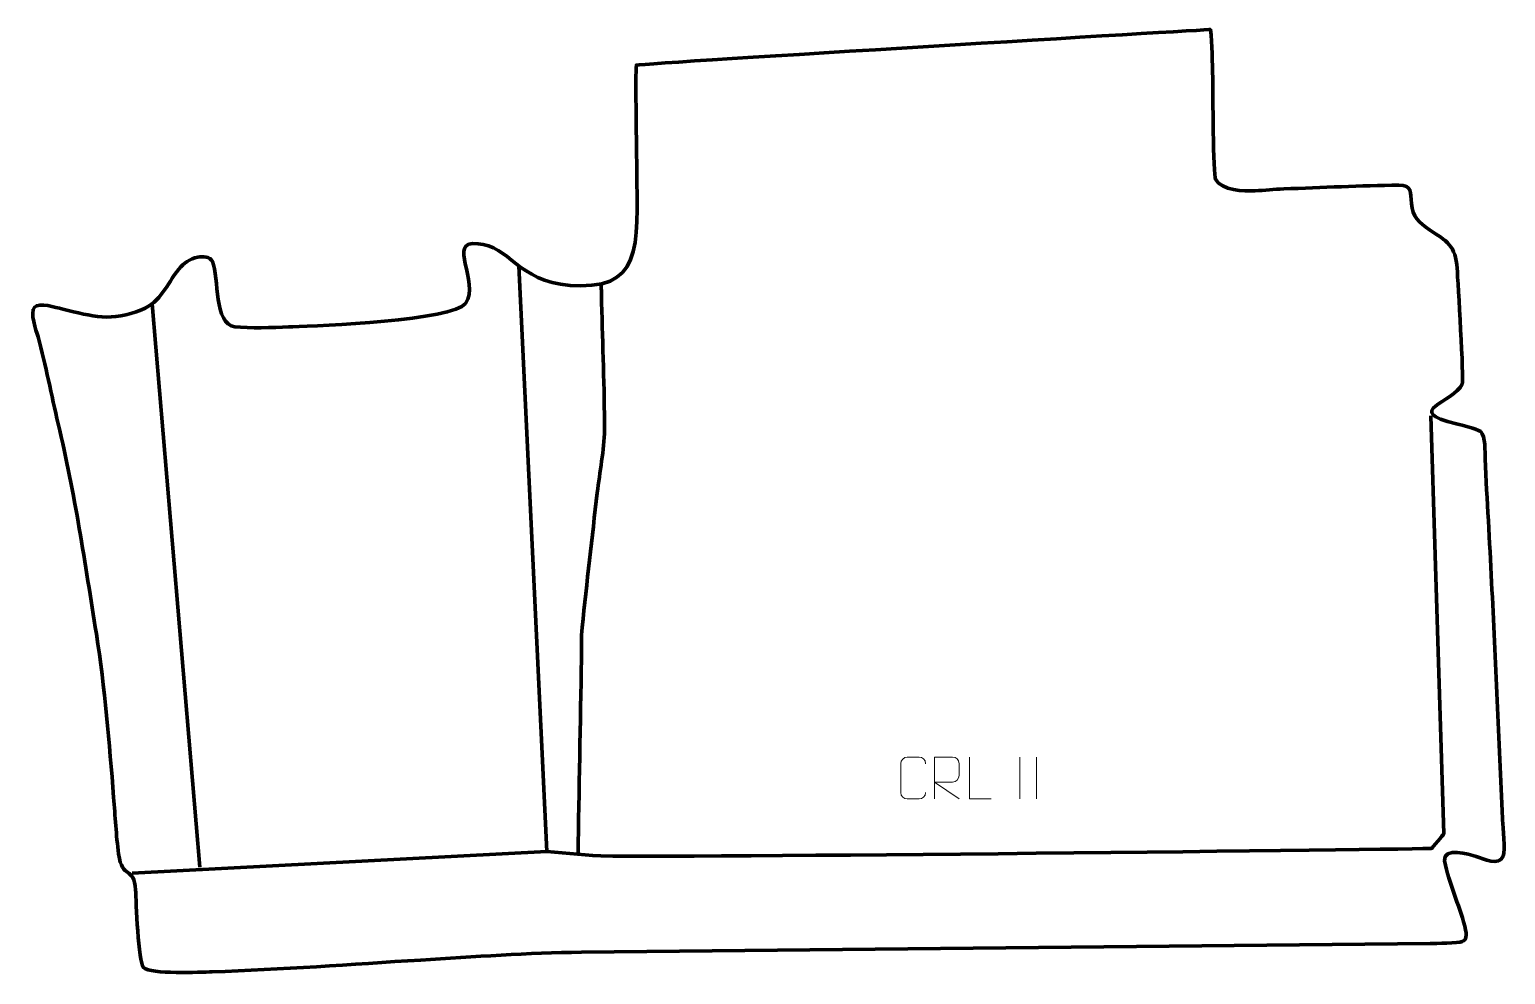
# Model space of a CAD drawing. Header units: millimetres. Extents: x -441 to 440, y -283 to 281.
import ezdxf

# ---------------------------------------------------------------- set-up
doc = ezdxf.new("R2010")
doc.units = ezdxf.units.MM
doc.header["$MEASUREMENT"] = 0
for name, color, linetype in [('layer 1', 7, 'Continuous'), ('layer 2', 7, 'Continuous'), ('layer 3', 7, 'Continuous')]:
    doc.layers.add(name, color=color, linetype=linetype)

msp = doc.modelspace()

# ---------------------------------------------------------------- linework, layer by layer
at = {"layer": 'layer 1', "color": 250, "lineweight": 9}
for points, knots in [([(93.8226, -173.9961), (93.6828, -176.3195), (92.0056, -177.7991), (89.8579, -177.8099), (89.8579, -177.8099), (87.526, -177.8095), (85.1941, -177.8095), (82.8626, -177.8099), (82.8626, -177.8099), (80.9376, -177.9153), (78.9655, -176.0308), (78.9767, -174.0135), (78.9767, -174.0135), (78.9771, -168.2434), (78.9771, -162.4737), (78.9767, -156.7044), (78.9767, -156.7044), (78.9809, -154.5663), (80.7276, -152.8471), (82.88, -152.8606), (82.88, -152.8606), (85.2057, -152.8606), (87.5318, -152.8606), (89.8579, -152.8606), (89.8579, -152.8606), (91.8045, -152.8251), (93.7959, -154.3166), (93.8226, -156.7542)], [0, 0, 0, 0, 0.125, 0.125, 0.125, 0.125, 0.25, 0.25, 0.25, 0.25, 0.375, 0.375, 0.375, 0.375, 0.5, 0.5, 0.5, 0.5, 0.625, 0.625, 0.625, 0.625, 0.75, 0.75, 0.75, 0.75, 1, 1, 1, 1]), ([(99.0676, -177.8138), (99.0676, -177.8138), (99.0676, -152.8603), (99.0676, -152.8603), (99.0676, -152.8603), (102.6624, -152.8603), (106.2579, -152.8603), (109.8531, -152.8603), (109.8531, -152.8603), (112.1784, -152.898), (113.7357, -154.388), (113.7316, -156.7544), (113.7316, -156.7544), (113.7312, -158.7899), (113.7312, -161.8493), (113.7316, -163.8853), (113.7316, -163.8853), (113.7251, -165.7608), (111.9128, -167.7026), (109.9033, -167.7217), (109.9033, -167.7217), (109.9033, -167.7217), (99.0676, -167.7217), (99.0676, -167.7217), (99.0676, -167.7217), (99.0676, -167.7217), (113.7223, -177.8138), (113.7223, -177.8138)], [0, 0, 0, 0, 0.125, 0.125, 0.125, 0.125, 0.25, 0.25, 0.25, 0.25, 0.375, 0.375, 0.375, 0.375, 0.5, 0.5, 0.5, 0.5, 0.625, 0.625, 0.625, 0.625, 0.75, 0.75, 0.75, 0.75, 1, 1, 1, 1]), ([(132.8742, -177.8139), (132.8742, -177.8139), (119.9251, -177.8139), (119.9251, -177.8139), (119.9251, -177.8139), (119.9251, -177.8139), (119.9251, -152.8603), (119.9251, -152.8603)], [0, 0, 0, 0, 0.33333333, 0.33333333, 0.33333333, 0.33333333, 1, 1, 1, 1])]:
    msp.add_open_spline(points, degree=3, knots=knots, dxfattribs=at)
for points in [[(149.9251, -152.85), (149.9251, -152.85), (149.9251, -177.8241), (149.9251, -177.8241)], [(159.9251, -152.85), (159.9251, -152.85), (159.9251, -177.8241), (159.9251, -177.8241)]]:
    msp.add_open_spline(points, degree=3, dxfattribs=at)
at = {"layer": 'layer 2', "color": 22, "lineweight": 158}
msp.add_open_spline([(-170.2646, 153.1348), (-152.2812, 149.6339), (-147.338, 128.4498), (-112.1144, 128.4264), (-112.1144, 128.4264), (-73.0328, 128.4005), (-78.3962, 156.0511), (-78.6933, 209.0255), (-78.6933, 209.0255), (-78.7471, 218.6149), (-79.4356, 253.1856), (-78.7657, 260.1375), (-78.7657, 260.1375), (-70.1755, 261.5697), (263.2861, 281.416), (263.7071, 281.3859), (263.7071, 281.3859), (264.8176, 272.8553), (264.8558, 261.3217), (265.0951, 252.6138), (265.0951, 252.6138), (265.2487, 245.0948), (265.3569, 194.4174), (266.721, 192.081), (266.721, 192.081), (270.73, 185.2146), (283.3663, 184.8953), (290.3465, 185.1836), (290.3465, 185.1836), (296.0625, 185.4198), (301.7719, 186.0038), (307.493, 186.308), (307.493, 186.308), (330.3677, 187.1031), (353.3374, 188.2858), (376.2231, 188.4928), (376.2231, 188.4928), (384.13, 188.5643), (383.1263, 184.186), (383.7057, 177.546), (383.7057, 177.546), (384.3928, 169.6715), (388.0654, 166.1231), (394.4775, 161.8591), (394.4775, 161.8591), (404.5839, 155.4227), (410.2188, 152.1366), (410.9332, 138.8912), (410.9332, 138.8912), (411.387, 130.5561), (415.0923, 72.2964), (413.9252, 69.7572), (413.9252, 69.7572), (408.845, 58.7044), (377.8838, 53.8416), (410.5466, 46.0363), (410.5466, 46.0363), (414.3024, 45.1388), (421.9289, 43.5031), (424.9801, 41.4005), (424.9801, 41.4005), (428.0292, 38.8915), (427.4605, 29.1974), (427.6452, 25.1544), (427.6452, 25.1544), (428.7661, 0.6237), (430.3121, -24.0136), (431.5151, -48.5733), (431.5151, -48.5733), (433.8146, -95.5163), (435.8445, -142.4719), (437.9971, -189.4217), (437.9971, -189.4217), (437.9971, -189.4217), (438.0429, -190.4209), (438.0429, -190.4209), (438.0429, -190.4209), (438.3031, -195.1789), (439.7796, -208.1174), (438.4122, -211.9276), (438.4122, -211.9276), (436.133, -218.2783), (426.666, -213.4041), (422.3007, -212.0976), (422.3007, -212.0976), (418.2328, -210.8801), (402.6423, -206.219), (403.4468, -214.6497), (403.4468, -214.6497), (406.1694, -228.8376), (411.9382, -240.261), (415.4737, -253.7159), (415.4737, -253.7159), (417.1049, -259.9234), (416.2949, -262.0685), (413.9791, -262.9263), (413.9791, -262.9263), (411.9905, -263.6631), (397.8462, -264.1504), (394.9005, -264.1012), (394.9005, -264.1012), (394.9005, -264.1012), (-111.4963, -269.2949), (-111.4963, -269.2949), (-111.4963, -269.2949), (-143.0898, -269.6485), (-175.8995, -271.9673), (-207.4756, -273.9294), (-207.4756, -273.9294), (-248.7287, -276.4928), (-290.633, -279.6501), (-331.901, -280.9854), (-331.901, -280.9854), (-338.9989, -281.2273), (-368.5392, -282.5723), (-372.7911, -278.4205), (-372.7911, -278.4205), (-376.1343, -275.156), (-377.2244, -238.9068), (-377.6098, -232.0934), (-377.6098, -232.0934), (-378.4354, -217.4313), (-385.6071, -226.4171), (-387.7073, -210.6025), (-387.7073, -210.6025), (-389.1864, -199.4644), (-389.7722, -188.0866), (-390.6578, -176.8801), (-390.6578, -176.8801), (-393.2747, -144.1905), (-395.8889, -111.6912), (-400.9889, -79.2654), (-400.9889, -79.2654), (-407.7154, -37.2616), (-413.7855, 4.6189), (-423.7223, 46.0375), (-423.7223, 46.0375), (-427.9253, 63.3595), (-430.9684, 80.7973), (-435.7945, 97.9981), (-435.7945, 97.9981), (-436.8892, 101.7956), (-440.863, 112.5048), (-437.9237, 115.6414), (-437.9237, 115.6414), (-435.0371, 118.7217), (-425.293, 115.5862), (-421.0577, 114.5592), (-421.0577, 114.5592), (-403.3011, 110.2304), (-391.8975, 106.6635), (-374.0298, 114.1358), (-374.0298, 114.1358), (-361.8259, 119.2394), (-359.553, 128.7801), (-351.8403, 138.3428), (-351.8403, 138.3428), (-348.561, 142.2076), (-345.4487, 144.5102), (-340.4319, 145.5507), (-340.4319, 145.5507), (-337.4813, 146.0484), (-333.278, 146.0152), (-331.7615, 142.9708), (-331.7615, 142.9708), (-327.7142, 132.9671), (-330.9436, 105.6595), (-318.3767, 104.0078), (-318.3767, 104.0078), (-310.0126, 102.9085), (-295.2373, 103.6384), (-286.4281, 103.9353), (-286.4281, 103.9353), (-285.5056, 103.9664), (-284.583, 103.9973), (-283.6604, 104.0278), (-283.6604, 104.0278), (-268.42, 104.5317), (-187.8722, 107.7093), (-180.7444, 117.9347), (-180.7444, 117.9347), (-171.6497, 130.9816), (-192.6185, 155.7556), (-173.1777, 153.5891), (-173.1777, 153.5891), (-173.1777, 153.5891), (-170.2646, 153.1348), (-170.2646, 153.1348)], degree=3, knots=[0, 0, 0, 0, 0.02083333, 0.02083333, 0.02083333, 0.02083333, 0.04166667, 0.04166667, 0.04166667, 0.04166667, 0.0625, 0.0625, 0.0625, 0.0625, 0.08333333, 0.08333333, 0.08333333, 0.08333333, 0.10416667, 0.10416667, 0.10416667, 0.10416667, 0.125, 0.125, 0.125, 0.125, 0.14583333, 0.14583333, 0.14583333, 0.14583333, 0.16666667, 0.16666667, 0.16666667, 0.16666667, 0.1875, 0.1875, 0.1875, 0.1875, 0.20833333, 0.20833333, 0.20833333, 0.20833333, 0.22916667, 0.22916667, 0.22916667, 0.22916667, 0.25, 0.25, 0.25, 0.25, 0.27083333, 0.27083333, 0.27083333, 0.27083333, 0.29166667, 0.29166667, 0.29166667, 0.29166667, 0.3125, 0.3125, 0.3125, 0.3125, 0.33333333, 0.33333333, 0.33333333, 0.33333333, 0.35416667, 0.35416667, 0.35416667, 0.35416667, 0.375, 0.375, 0.375, 0.375, 0.39583333, 0.39583333, 0.39583333, 0.39583333, 0.41666667, 0.41666667, 0.41666667, 0.41666667, 0.4375, 0.4375, 0.4375, 0.4375, 0.45833333, 0.45833333, 0.45833333, 0.45833333, 0.47916667, 0.47916667, 0.47916667, 0.47916667, 0.5, 0.5, 0.5, 0.5, 0.52083333, 0.52083333, 0.52083333, 0.52083333, 0.54166667, 0.54166667, 0.54166667, 0.54166667, 0.5625, 0.5625, 0.5625, 0.5625, 0.58333333, 0.58333333, 0.58333333, 0.58333333, 0.60416667, 0.60416667, 0.60416667, 0.60416667, 0.625, 0.625, 0.625, 0.625, 0.64583333, 0.64583333, 0.64583333, 0.64583333, 0.66666667, 0.66666667, 0.66666667, 0.66666667, 0.6875, 0.6875, 0.6875, 0.6875, 0.70833333, 0.70833333, 0.70833333, 0.70833333, 0.72916667, 0.72916667, 0.72916667, 0.72916667, 0.75, 0.75, 0.75, 0.75, 0.77083333, 0.77083333, 0.77083333, 0.77083333, 0.79166667, 0.79166667, 0.79166667, 0.79166667, 0.8125, 0.8125, 0.8125, 0.8125, 0.83333333, 0.83333333, 0.83333333, 0.83333333, 0.85416667, 0.85416667, 0.85416667, 0.85416667, 0.875, 0.875, 0.875, 0.875, 0.89583333, 0.89583333, 0.89583333, 0.89583333, 0.91666667, 0.91666667, 0.91666667, 0.91666667, 0.9375, 0.9375, 0.9375, 0.9375, 0.95833333, 0.95833333, 0.95833333, 0.95833333, 1, 1, 1, 1], dxfattribs=at)
at = {"layer": 'layer 3', "color": 187, "lineweight": 158}
for points in [[(-148.9284, 140.4196), (-148.9284, 140.4196), (-132.2141, -209.116), (-132.2141, -209.116)], [(-367.629, 117.7772), (-367.629, 117.7772), (-339.2328, -218.5629), (-339.2328, -218.5629)]]:
    msp.add_open_spline(points, degree=3, dxfattribs=at)
for points, knots in [([(-99.7687, 129.6339), (-99.6825, 125.8335), (-99.5964, 122.0331), (-99.5102, 118.2327), (-99.5102, 118.2327), (-98.9346, 93.0654), (-97.8375, 67.4597), (-97.7904, 42.3383), (-97.7904, 42.3383), (-97.9917, 30.57), (-100.7014, 16.9026), (-102.1161, 4.9436), (-102.1161, 4.9436), (-105.2763, -21.8208), (-108.2934, -48.5815), (-111.1222, -75.3832), (-111.1222, -75.3832), (-111.7742, -81.5593), (-111.5106, -88.1714), (-111.5996, -94.4439), (-111.5996, -94.4439), (-112.1247, -131.4591), (-113.0221, -173.818), (-113.5405, -210.8333)], [0, 0, 0, 0, 0.14285714, 0.14285714, 0.14285714, 0.14285714, 0.28571429, 0.28571429, 0.28571429, 0.28571429, 0.42857143, 0.42857143, 0.42857143, 0.42857143, 0.57142857, 0.57142857, 0.57142857, 0.57142857, 0.71428571, 0.71428571, 0.71428571, 0.71428571, 1, 1, 1, 1]), ([(395.1462, 50.7973), (395.1462, 50.7973), (403.0457, -198.591), (403.0457, -198.591), (403.0457, -198.591), (402.9847, -198.7671), (395.879, -207.2309), (395.7012, -207.3189), (395.7012, -207.3189), (394.8627, -207.7337), (-65.9773, -213.2719), (-104.8192, -211.6354), (-104.8192, -211.6354), (-104.8192, -211.6354), (-132.2141, -209.116), (-132.2141, -209.116), (-132.2141, -209.116), (-132.2141, -209.116), (-379.6114, -222.1366), (-379.6114, -222.1366)], [0, 0, 0, 0, 0.16666667, 0.16666667, 0.16666667, 0.16666667, 0.33333333, 0.33333333, 0.33333333, 0.33333333, 0.5, 0.5, 0.5, 0.5, 0.66666667, 0.66666667, 0.66666667, 0.66666667, 1, 1, 1, 1])]:
    msp.add_open_spline(points, degree=3, knots=knots, dxfattribs=at)

doc.saveas('drawing.dxf')
